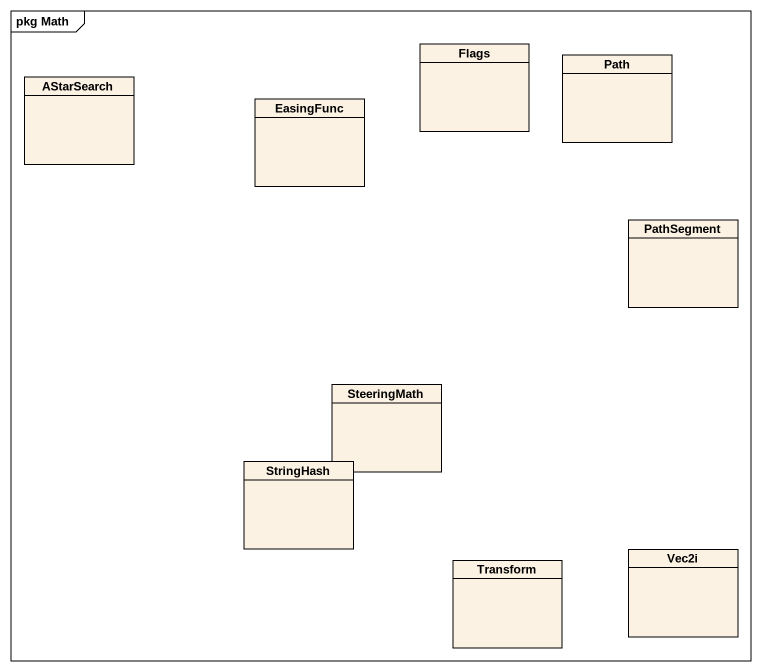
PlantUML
@startuml
mainframe pkg Math
hide circle
hide empty members
class Flags
class AStarSearch
class Path
class EasingFunc
class PathSegment
class SteeringMath
class StringHash
class Transform
class Vec2i
@enduml
